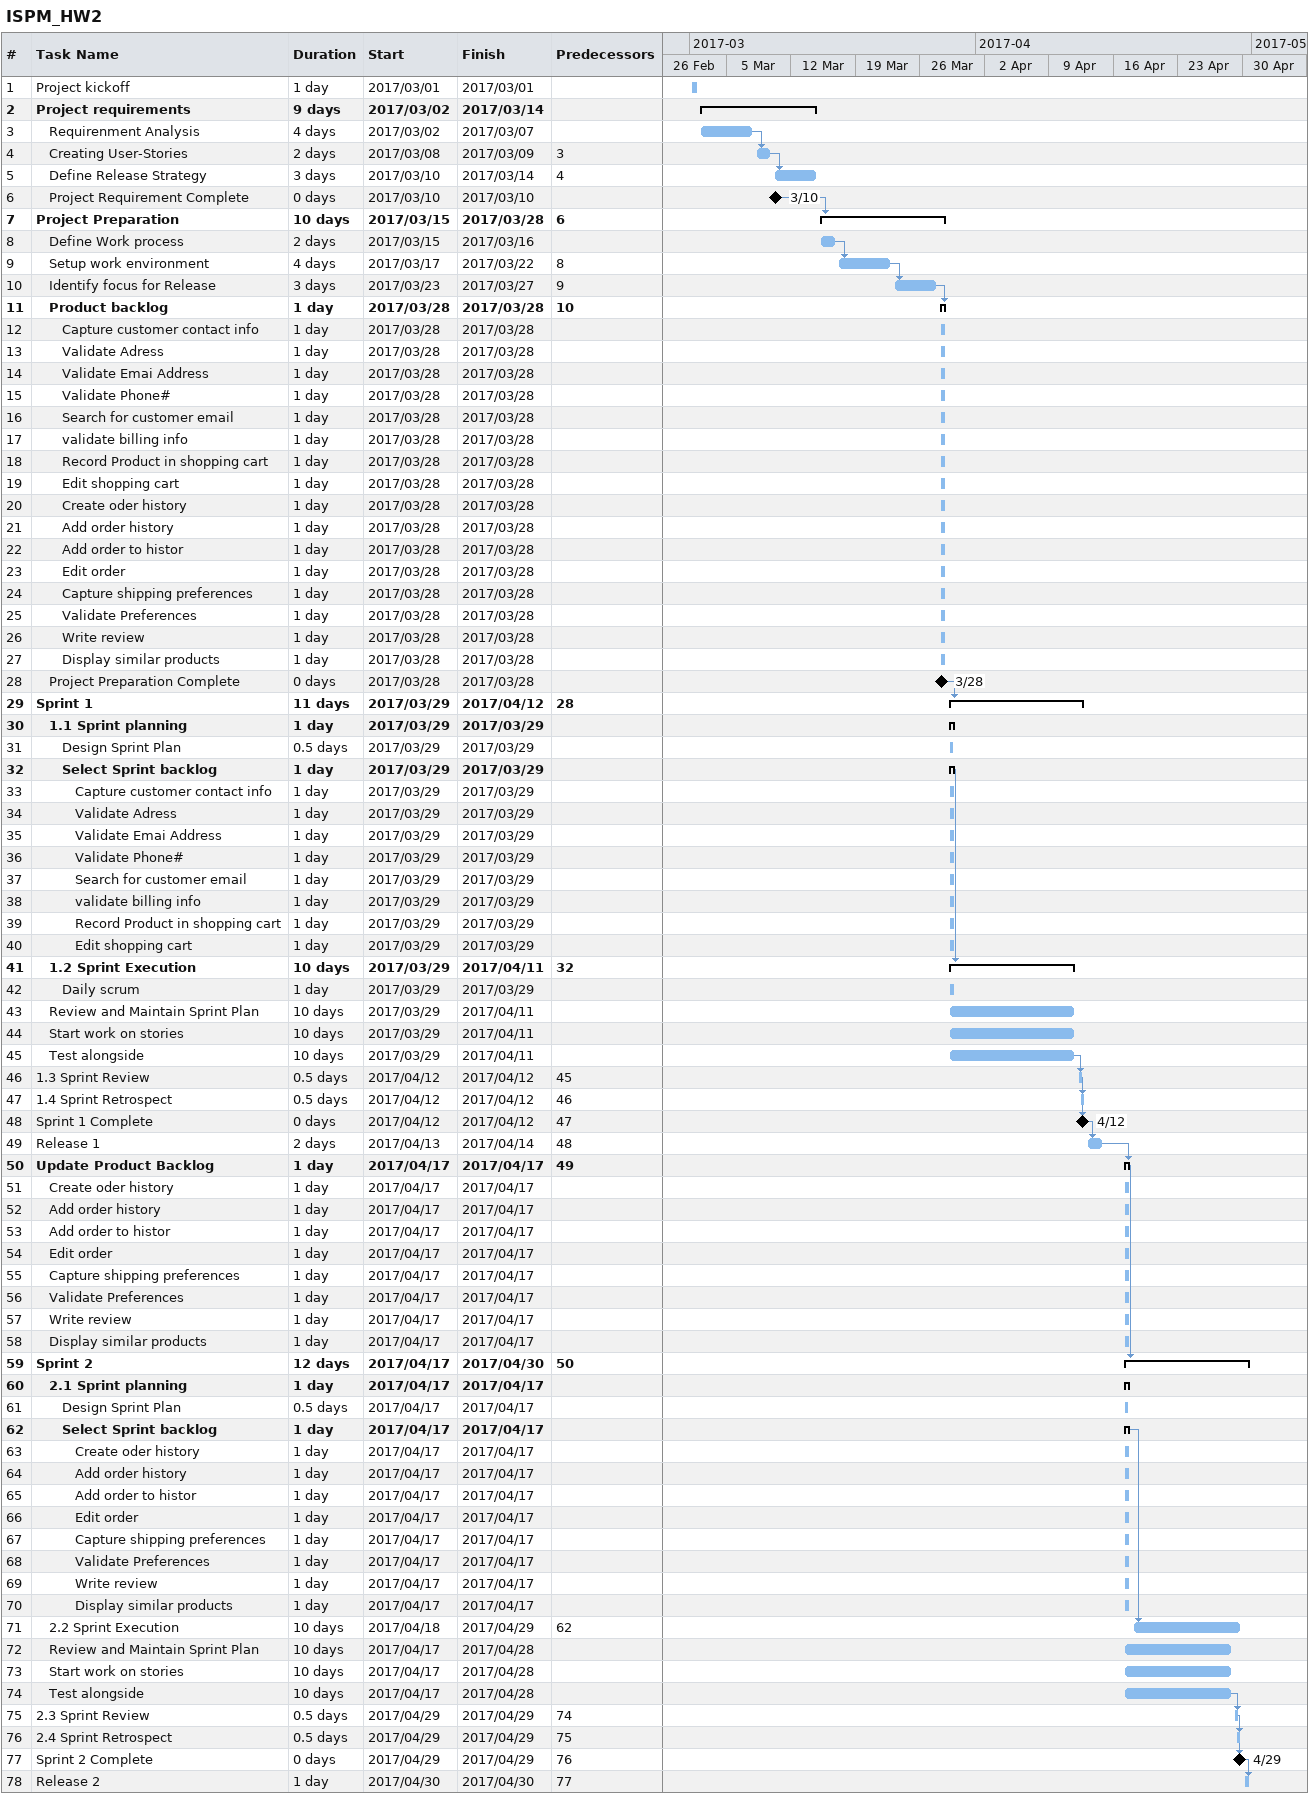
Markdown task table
ISPM_HW2

| ID | Level | Task | Duration | Start | Finish | Predecessors |
|---|---|---|---|---|---|---|
| 1 | 1 | Project kickoff | 1d | 2017-03-01 | 2017-03-01 |  |
| 2 | 1 | **Project requirements** | 9d | 2017-03-02 | 2017-03-14 |  |
| 3 | 2 | Requirenment Analysis | 4d | 2017-03-02 | 2017-03-07 |  |
| 4 | 2 | Creating User-Stories | 2d | 2017-03-08 | 2017-03-09 | 3 |
| 5 | 2 | Define Release Strategy | 3d | 2017-03-10 | 2017-03-14 | 4 |
| 6 | 2 | Project Requirement Complete | 0d | 2017-03-10 | 2017-03-10 |  |
| 7 | 1 | **Project Preparation** | 10d | 2017-03-15 | 2017-03-28 | 6 |
| 8 | 2 | Define Work process | 2d | 2017-03-15 | 2017-03-16 |  |
| 9 | 2 | Setup work environment | 4d | 2017-03-17 | 2017-03-22 | 8 |
| 10 | 2 | Identify focus for Release | 3d | 2017-03-23 | 2017-03-27 | 9 |
| 11 | 2 | **Product backlog** | 1d | 2017-03-28 | 2017-03-28 | 10 |
| 12 | 3 | Capture customer contact info | 1d | 2017-03-28 | 2017-03-28 |  |
| 13 | 3 | Validate Adress | 1d | 2017-03-28 | 2017-03-28 |  |
| 14 | 3 | Validate Emai Address | 1d | 2017-03-28 | 2017-03-28 |  |
| 15 | 3 | Validate Phone# | 1d | 2017-03-28 | 2017-03-28 |  |
| 16 | 3 | Search for customer email | 1d | 2017-03-28 | 2017-03-28 |  |
| 17 | 3 | validate billing info | 1d | 2017-03-28 | 2017-03-28 |  |
| 18 | 3 | Record Product in shopping cart | 1d | 2017-03-28 | 2017-03-28 |  |
| 19 | 3 | Edit shopping cart | 1d | 2017-03-28 | 2017-03-28 |  |
| 20 | 3 | Create oder history | 1d | 2017-03-28 | 2017-03-28 |  |
| 21 | 3 | Add order history | 1d | 2017-03-28 | 2017-03-28 |  |
| 22 | 3 | Add order to histor | 1d | 2017-03-28 | 2017-03-28 |  |
| 23 | 3 | Edit order | 1d | 2017-03-28 | 2017-03-28 |  |
| 24 | 3 | Capture shipping preferences | 1d | 2017-03-28 | 2017-03-28 |  |
| 25 | 3 | Validate Preferences | 1d | 2017-03-28 | 2017-03-28 |  |
| 26 | 3 | Write review | 1d | 2017-03-28 | 2017-03-28 |  |
| 27 | 3 | Display similar products | 1d | 2017-03-28 | 2017-03-28 |  |
| 28 | 2 | Project Preparation Complete | 0d | 2017-03-28 | 2017-03-28 |  |
| 29 | 1 | **Sprint 1** | 11d | 2017-03-29 | 2017-04-12 | 28 |
| 30 | 2 | **1.1 Sprint planning** | 1d | 2017-03-29 | 2017-03-29 |  |
| 31 | 3 | Design Sprint Plan | 0.5d | 2017-03-29 | 2017-03-29 |  |
| 32 | 3 | **Select Sprint backlog** | 1d | 2017-03-29 | 2017-03-29 |  |
| 33 | 4 | Capture customer contact info | 1d | 2017-03-29 | 2017-03-29 |  |
| 34 | 4 | Validate Adress | 1d | 2017-03-29 | 2017-03-29 |  |
| 35 | 4 | Validate Emai Address | 1d | 2017-03-29 | 2017-03-29 |  |
| 36 | 4 | Validate Phone# | 1d | 2017-03-29 | 2017-03-29 |  |
| 37 | 4 | Search for customer email | 1d | 2017-03-29 | 2017-03-29 |  |
| 38 | 4 | validate billing info | 1d | 2017-03-29 | 2017-03-29 |  |
| 39 | 4 | Record Product in shopping cart | 1d | 2017-03-29 | 2017-03-29 |  |
| 40 | 4 | Edit shopping cart | 1d | 2017-03-29 | 2017-03-29 |  |
| 41 | 2 | **1.2 Sprint Execution** | 10d | 2017-03-29 | 2017-04-11 | 32 |
| 42 | 3 | Daily scrum | 1d | 2017-03-29 | 2017-03-29 |  |
| 43 | 2 | Review and Maintain Sprint Plan | 10d | 2017-03-29 | 2017-04-11 |  |
| 44 | 2 | Start work on stories | 10d | 2017-03-29 | 2017-04-11 |  |
| 45 | 2 | Test alongside | 10d | 2017-03-29 | 2017-04-11 |  |
| 46 | 1 | 1.3 Sprint Review | 0.5d | 2017-04-12 | 2017-04-12 | 45 |
| 47 | 1 | 1.4 Sprint Retrospect | 0.5d | 2017-04-12 | 2017-04-12 | 46 |
| 48 | 1 | Sprint 1 Complete | 0d | 2017-04-12 | 2017-04-12 | 47 |
| 49 | 1 | Release 1 | 2d | 2017-04-13 | 2017-04-14 | 48 |
| 50 | 1 | **Update Product Backlog** | 1d | 2017-04-17 | 2017-04-17 | 49 |
| 51 | 2 | Create oder history | 1d | 2017-04-17 | 2017-04-17 |  |
| 52 | 2 | Add order history | 1d | 2017-04-17 | 2017-04-17 |  |
| 53 | 2 | Add order to histor | 1d | 2017-04-17 | 2017-04-17 |  |
| 54 | 2 | Edit order | 1d | 2017-04-17 | 2017-04-17 |  |
| 55 | 2 | Capture shipping preferences | 1d | 2017-04-17 | 2017-04-17 |  |
| 56 | 2 | Validate Preferences | 1d | 2017-04-17 | 2017-04-17 |  |
| 57 | 2 | Write review | 1d | 2017-04-17 | 2017-04-17 |  |
| 58 | 2 | Display similar products | 1d | 2017-04-17 | 2017-04-17 |  |
| 59 | 1 | **Sprint 2** | 12d | 2017-04-17 | 2017-04-30 | 50 |
| 60 | 2 | **2.1 Sprint planning** | 1d | 2017-04-17 | 2017-04-17 |  |
| 61 | 3 | Design Sprint Plan | 0.5d | 2017-04-17 | 2017-04-17 |  |
| 62 | 3 | **Select Sprint backlog** | 1d | 2017-04-17 | 2017-04-17 |  |
| 63 | 4 | Create oder history | 1d | 2017-04-17 | 2017-04-17 |  |
| 64 | 4 | Add order history | 1d | 2017-04-17 | 2017-04-17 |  |
| 65 | 4 | Add order to histor | 1d | 2017-04-17 | 2017-04-17 |  |
| 66 | 4 | Edit order | 1d | 2017-04-17 | 2017-04-17 |  |
| 67 | 4 | Capture shipping preferences | 1d | 2017-04-17 | 2017-04-17 |  |
| 68 | 4 | Validate Preferences | 1d | 2017-04-17 | 2017-04-17 |  |
| 69 | 4 | Write review | 1d | 2017-04-17 | 2017-04-17 |  |
| 70 | 4 | Display similar products | 1d | 2017-04-17 | 2017-04-17 |  |
| 71 | 2 | 2.2 Sprint Execution | 10d | 2017-04-18 | 2017-04-29 | 62 |
| 72 | 2 | Review and Maintain Sprint Plan | 10d | 2017-04-17 | 2017-04-28 |  |
| 73 | 2 | Start work on stories | 10d | 2017-04-17 | 2017-04-28 |  |
| 74 | 2 | Test alongside | 10d | 2017-04-17 | 2017-04-28 |  |
| 75 | 1 | 2.3 Sprint Review | 0.5d | 2017-04-29 | 2017-04-29 | 74 |
| 76 | 1 | 2.4 Sprint Retrospect | 0.5d | 2017-04-29 | 2017-04-29 | 75 |
| 77 | 1 | Sprint 2 Complete | 0d | 2017-04-29 | 2017-04-29 | 76 |
| 78 | 1 | Release 2 | 1d | 2017-04-30 | 2017-04-30 | 77 |
